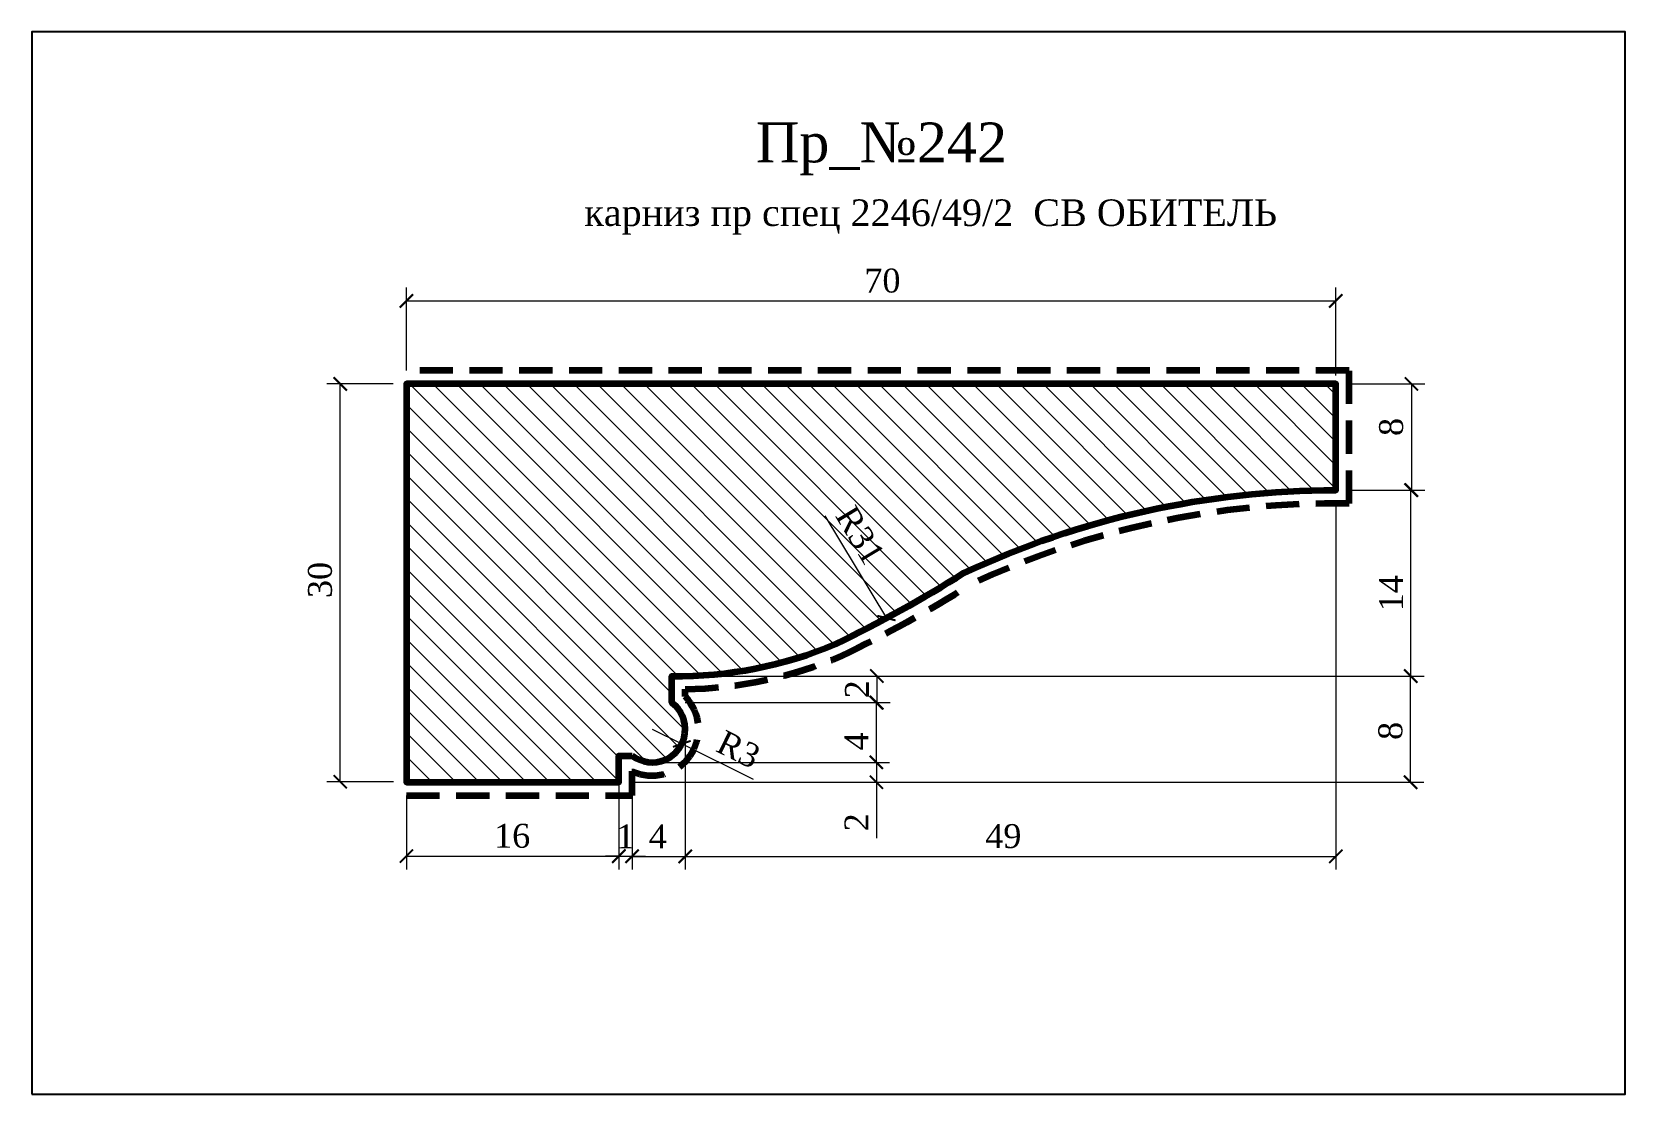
# Model space of a CAD drawing. Header units: millimetres. Extents: x 309248 to 309368, y -103071 to -102991.
import ezdxf

# ---------------------------------------------------------------- set-up
doc = ezdxf.new("R2010")
doc.units = ezdxf.units.MM
doc.header["$MEASUREMENT"] = 0
doc.linetypes.add('HIDDEN', pattern=[0.375, 0.25, -0.125])
doc.layers.add('Outside panel', color=7, linetype='Continuous', lineweight=18, true_color=0x7f5e57)
doc.layers.add('линия 15', color=7, linetype='Continuous', lineweight=15)
doc.layers.add('линия 50', color=1, linetype='Continuous', lineweight=140)
doc.layers.add('размеры в модели', color=7, linetype='Continuous')
doc.styles.add('ELECT', font='times.ttf')
doc.styles.get("Standard").update_dxf_attribs({"font": 'times.ttf'})
doc.dimstyles.new('M_1', dxfattribs={"dimtxt": 1.8, "dimasz": 1, "dimexe": 1, "dimexo": 1, "dimgap": 0.6, "dimtad": 1, "dimdec": 0, "dimdsep": 46, "dimtxsty": 'Standard', "dimblk": 'ARCHTICK', "dimcen": -5, "dimclrd": 7, "dimclre": 7, "dimclrt": 7, "dimadec": 0, "dimazin": 0, "dimtfac": 1, "dimtdec": 0, "dimtmove": 0, "dimatfit": 3, "dimfxl": 1, "dimtolj": 1, "dimtzin": 0, "dimlwd": 5, "dimlwe": 5, "dimarcsym": 0})

# ---------------------------------------------------------------- blocks, each defined once
blk = doc.blocks.new('_ArchTick')
at = {"color": 0, "linetype": 'ByBlock', "const_width": 0.15}
blk.add_lwpolyline([(-0.5, -0.5), (0.5, 0.5)], dxfattribs=at)
blk = doc.blocks.new('*D14')
at = {"layer": 'Defpoints', "color": 0, "ltscale": 1000, "transparency": 16777216}
for p in [(309346.6095281941, -103025.3572209686), (309297.6095281942, -103043.3572209289), (309346.6095281941, -103052.9378628885)]:
    blk.add_point(p, dxfattribs=at)
at = {"layer": 'линия 15', "color": 7, "lineweight": 5, "ltscale": 1000, "transparency": 16777216}
for p, q in [((309346.6095281941, -103026.3572209686), (309346.6095281941, -103053.9378628885)), ((309297.6095281942, -103044.3572209289), (309297.6095281942, -103053.9378628885)), ((309297.6095281942, -103052.9378628885), (309346.6095281941, -103052.9378628885))]:
    blk.add_line(p, q, dxfattribs=at)
at = {"layer": 'линия 15', "color": 7, "lineweight": 5, "ltscale": 1000, "transparency": 16777216, "rotation": 180}
blk.add_blockref('_ArchTick', (309297.6095281942, -103052.9378628885), dxfattribs=at)
at = {"layer": 'линия 15', "color": 7, "lineweight": 5, "ltscale": 1000, "transparency": 16777216}
blk.add_blockref('_ArchTick', (309346.6095281941, -103052.9378628885), dxfattribs=at)
at = {"layer": 'линия 15', "color": 7, "ltscale": 1000, "transparency": 16777216, "insert": (309321.5705749227, -103051.4196941791), "char_height": 1.8, "attachment_point": 5}
blk.add_mtext('\\A1;49', dxfattribs=at)
blk = doc.blocks.new('*D13')
at = {"layer": 'Defpoints', "color": 0, "ltscale": 1000, "transparency": 16777216}
for p in [(309296.6095281943, -103039.3572209289), (309352.2455927589, -103039.3572209289), (309292.6095281943, -103047.3572209289)]:
    blk.add_point(p, dxfattribs=at)
at = {"layer": 'размеры в модели', "color": 7, "lineweight": 5, "ltscale": 1000, "transparency": 16777216}
for p, q in [((309297.6095281943, -103039.3572209289), (309353.2455927589, -103039.3572209289)), ((309352.2455927589, -103047.3572209289), (309352.2455927589, -103039.3572209289)), ((309293.6095281943, -103047.3572209289), (309353.2455927589, -103047.3572209289))]:
    blk.add_line(p, q, dxfattribs=at)
for p, rotation in [((309352.2455927589, -103039.3572209289), 90), ((309352.2455927589, -103047.3572209289), 270)]:
    blk.add_blockref('_ArchTick', p, dxfattribs=dict(at, rotation=rotation))
at = {"layer": 'размеры в модели', "color": 7, "ltscale": 1000, "transparency": 16777216, "insert": (309350.7300195794, -103043.4894973005), "char_height": 1.8, "attachment_point": 5, "rotation": 90}
blk.add_mtext('\\A1;8', dxfattribs=at)
blk = doc.blocks.new('*D12')
at = {"layer": 'Defpoints', "color": 0, "ltscale": 1000, "transparency": 16777216}
for p in [(309346.6095281942, -103017.3572209289), (309346.6095281942, -103025.3572209687), (309352.3033439864, -103025.3572209687)]:
    blk.add_point(p, dxfattribs=at)
at = {"layer": 'размеры в модели', "color": 7, "lineweight": 5, "ltscale": 1000, "transparency": 16777216}
for p, q in [((309347.6095281942, -103017.3572209289), (309353.3033439864, -103017.3572209289)), ((309352.3033439864, -103017.3572209289), (309352.3033439864, -103025.3572209687)), ((309347.6095281942, -103025.3572209687), (309353.3033439864, -103025.3572209687))]:
    blk.add_line(p, q, dxfattribs=at)
for p, rotation in [((309352.3033439864, -103017.3572209289), 90), ((309352.3033439864, -103025.3572209687), 270)]:
    blk.add_blockref('_ArchTick', p, dxfattribs=dict(at, rotation=rotation))
at = {"layer": 'размеры в модели', "color": 7, "ltscale": 1000, "transparency": 16777216, "insert": (309350.7877708068, -103020.6005972533), "char_height": 1.8, "attachment_point": 5, "rotation": 90}
blk.add_mtext('\\A1;8', dxfattribs=at)
blk = doc.blocks.new('*D11')
at = {"layer": 'Defpoints', "color": 0, "ltscale": 1000, "transparency": 16777216}
for p in [(309346.6095281942, -103025.3572209687), (309352.2655069754, -103025.3572209687), (309296.6095281943, -103039.3572209289)]:
    blk.add_point(p, dxfattribs=at)
at = {"layer": 'размеры в модели', "color": 7, "lineweight": 5, "ltscale": 1000, "transparency": 16777216}
for p, q in [((309347.6095281942, -103025.3572209687), (309353.2655069754, -103025.3572209687)), ((309352.2655069754, -103039.3572209289), (309352.2655069754, -103025.3572209687)), ((309297.6095281943, -103039.3572209289), (309353.2655069754, -103039.3572209289))]:
    blk.add_line(p, q, dxfattribs=at)
for p, rotation in [((309352.2655069754, -103025.3572209687), 90), ((309352.2655069754, -103039.3572209289), 270)]:
    blk.add_blockref('_ArchTick', p, dxfattribs=dict(at, rotation=rotation))
at = {"layer": 'размеры в модели', "color": 7, "ltscale": 1000, "transparency": 16777216, "insert": (309350.7655069753, -103033.124424375), "char_height": 1.8, "attachment_point": 5, "rotation": 90}
blk.add_mtext('\\A1;14', dxfattribs=at)
blk = doc.blocks.new('*D10')
at = {"layer": 'Defpoints', "color": 0, "ltscale": 1000, "transparency": 16777216}
for p in [(309296.6095281943, -103041.3572209289), (309295.1890456785, -103045.8559560029), (309312.0009529819, -103045.8559560029)]:
    blk.add_point(p, dxfattribs=at)
at = {"layer": 'размеры в модели', "color": 7, "lineweight": 5, "ltscale": 1000, "transparency": 16777216}
for p, q in [((309297.6095281943, -103041.3572209289), (309313.0009529819, -103041.3572209289)), ((309312.0009529819, -103041.3572209289), (309312.0009529819, -103045.8559560029)), ((309296.1890456785, -103045.8559560029), (309313.0009529819, -103045.8559560029))]:
    blk.add_line(p, q, dxfattribs=at)
for p, rotation in [((309312.0009529819, -103041.3572209289), 90), ((309312.0009529819, -103045.8559560029), 270)]:
    blk.add_blockref('_ArchTick', p, dxfattribs=dict(at, rotation=rotation))
at = {"layer": 'размеры в модели', "color": 7, "ltscale": 1000, "transparency": 16777216, "insert": (309310.5009529818, -103044.278423834), "char_height": 1.8, "attachment_point": 5, "rotation": 90}
blk.add_mtext('\\A1;4', dxfattribs=at)
blk = doc.blocks.new('*D9')
at = {"layer": 'Defpoints', "color": 0, "ltscale": 1000, "transparency": 16777216}
for p in [(309295.059720348, -103045.8567247154), (309292.6095281943, -103047.3572209289), (309312.005931536, -103047.3572209289)]:
    blk.add_point(p, dxfattribs=at)
at = {"layer": 'размеры в модели', "color": 7, "lineweight": 5, "ltscale": 1000, "transparency": 16777216}
for p, q in [((309296.059720348, -103045.8567247154), (309313.005931536, -103045.8567247154)), ((309312.005931536, -103045.8567247154), (309312.005931536, -103047.3572209289)), ((309293.6095281943, -103047.3572209289), (309313.005931536, -103047.3572209289)), ((309312.005931536, -103047.3572209289), (309312.005931536, -103051.5557789679))]:
    blk.add_line(p, q, dxfattribs=at)
for p, rotation in [((309312.005931536, -103045.8567247154), 90), ((309312.005931536, -103047.3572209289), 270)]:
    blk.add_blockref('_ArchTick', p, dxfattribs=dict(at, rotation=rotation))
at = {"layer": 'размеры в модели', "color": 7, "ltscale": 1000, "transparency": 16777216, "insert": (309310.5059315359, -103050.3750291482), "char_height": 1.8, "attachment_point": 5, "rotation": 90}
blk.add_mtext('\\A1;2', dxfattribs=at)
blk = doc.blocks.new('*D8')
at = {"layer": 'Defpoints', "color": 0, "ltscale": 1000, "transparency": 16777216}
for p in [(309296.6095281943, -103039.3572209289), (309296.6095281943, -103041.3572209289), (309312.0417771253, -103041.3572209289)]:
    blk.add_point(p, dxfattribs=at)
at = {"layer": 'размеры в модели', "color": 7, "lineweight": 5, "ltscale": 1000, "transparency": 16777216}
for p, q in [((309297.6095281943, -103039.3572209289), (309313.0417771253, -103039.3572209289)), ((309312.0417771253, -103039.3572209289), (309312.0417771253, -103041.3572209289)), ((309297.6095281943, -103041.3572209289), (309313.0417771253, -103041.3572209289))]:
    blk.add_line(p, q, dxfattribs=at)
for p, rotation in [((309312.0417771253, -103039.3572209289), 90), ((309312.0417771253, -103041.3572209289), 270)]:
    blk.add_blockref('_ArchTick', p, dxfattribs=dict(at, rotation=rotation))
at = {"layer": 'размеры в модели', "color": 7, "ltscale": 1000, "transparency": 16777216, "insert": (309310.5417771253, -103040.357220929), "char_height": 1.8, "attachment_point": 5, "rotation": 90}
blk.add_mtext('\\A1;2', dxfattribs=at)
blk = doc.blocks.new('*D7')
at = {"layer": 'Defpoints', "color": 0, "ltscale": 1000, "transparency": 16777216}
for p in [(309297.6095281942, -103043.3572209289), (309293.6095281942, -103045.3572209289), (309297.6095281942, -103052.9378628885)]:
    blk.add_point(p, dxfattribs=at)
at = {"layer": 'размеры в модели', "color": 7, "lineweight": 5, "ltscale": 1000, "transparency": 16777216}
for p, q in [((309297.6095281942, -103044.3572209289), (309297.6095281942, -103053.9378628885)), ((309293.6095281942, -103046.3572209289), (309293.6095281942, -103053.9378628885)), ((309293.6095281942, -103052.9378628885), (309297.6095281942, -103052.9378628885))]:
    blk.add_line(p, q, dxfattribs=at)
at = {"layer": 'размеры в модели', "color": 7, "lineweight": 5, "ltscale": 1000, "transparency": 16777216, "rotation": 180}
blk.add_blockref('_ArchTick', (309293.6095281942, -103052.9378628885), dxfattribs=at)
at = {"layer": 'размеры в модели', "color": 7, "lineweight": 5, "ltscale": 1000, "transparency": 16777216}
blk.add_blockref('_ArchTick', (309297.6095281942, -103052.9378628885), dxfattribs=at)
at = {"layer": 'размеры в модели', "color": 7, "ltscale": 1000, "transparency": 16777216, "insert": (309295.5448403193, -103051.4378628885), "char_height": 1.8, "attachment_point": 5}
blk.add_mtext('\\A1;4', dxfattribs=at)
blk = doc.blocks.new('*D6')
at = {"layer": 'Defpoints', "color": 0, "ltscale": 1000, "transparency": 16777216}
for p in [(309292.6095281942, -103045.3572209289), (309293.6095281942, -103045.3572209289), (309293.6095281942, -103052.9278323135)]:
    blk.add_point(p, dxfattribs=at)
at = {"layer": 'размеры в модели', "color": 7, "lineweight": 5, "ltscale": 1000, "transparency": 16777216}
for p, q in [((309292.6095281942, -103046.3572209289), (309292.6095281942, -103053.9278323135)), ((309293.6095281942, -103046.3572209289), (309293.6095281942, -103053.9278323135)), ((309292.6095281942, -103052.9278323135), (309291.6095281942, -103052.9278323135)), ((309292.6095281942, -103052.9278323135), (309293.6095281942, -103052.9278323135)), ((309293.6095281942, -103052.9278323135), (309294.6095281942, -103052.9278323135))]:
    blk.add_line(p, q, dxfattribs=at)
blk.add_blockref('_ArchTick', (309292.6095281942, -103052.9278323135), dxfattribs=at)
at = {"layer": 'размеры в модели', "color": 7, "lineweight": 5, "ltscale": 1000, "transparency": 16777216, "rotation": 180}
blk.add_blockref('_ArchTick', (309293.6095281942, -103052.9278323135), dxfattribs=at)
at = {"layer": 'размеры в модели', "color": 7, "ltscale": 1000, "transparency": 16777216, "insert": (309293.1095281942, -103051.4278323135), "char_height": 1.8, "attachment_point": 5}
blk.add_mtext('\\A1;1', dxfattribs=at)
blk = doc.blocks.new('*D5')
at = {"layer": 'Defpoints', "color": 0, "ltscale": 1000, "transparency": 16777216}
for p in [(309276.6095281941, -103047.3572209289), (309292.6095281942, -103047.3572209289), (309292.6095281942, -103052.9151850667)]:
    blk.add_point(p, dxfattribs=at)
at = {"layer": 'размеры в модели', "color": 7, "lineweight": 5, "ltscale": 1000, "transparency": 16777216}
for p, q in [((309276.6095281941, -103048.3572209289), (309276.6095281941, -103053.9151850667)), ((309292.6095281942, -103048.3572209289), (309292.6095281942, -103053.9151850667)), ((309276.6095281941, -103052.9151850667), (309292.6095281942, -103052.9151850667))]:
    blk.add_line(p, q, dxfattribs=at)
at = {"layer": 'размеры в модели', "color": 7, "lineweight": 5, "ltscale": 1000, "transparency": 16777216, "rotation": 180}
blk.add_blockref('_ArchTick', (309276.6095281941, -103052.9151850667), dxfattribs=at)
at = {"layer": 'размеры в модели', "color": 7, "lineweight": 5, "ltscale": 1000, "transparency": 16777216}
blk.add_blockref('_ArchTick', (309292.6095281942, -103052.9151850667), dxfattribs=at)
at = {"layer": 'размеры в модели', "color": 7, "ltscale": 1000, "transparency": 16777216, "insert": (309284.5750942551, -103051.3996118871), "char_height": 1.8, "attachment_point": 5}
blk.add_mtext('\\A1;16', dxfattribs=at)
blk = doc.blocks.new('*D4')
at = {"layer": 'Defpoints', "color": 0, "ltscale": 1000, "transparency": 16777216}
for p in [(309346.6095281941, -103011.1057117498), (309276.6095281941, -103017.3572209289), (309346.6095281941, -103017.7296722283)]:
    blk.add_point(p, dxfattribs=at)
at = {"layer": 'размеры в модели', "color": 7, "lineweight": 5, "ltscale": 1000, "transparency": 16777216}
for p, q in [((309276.6095281941, -103016.3572209289), (309276.6095281941, -103010.1057117498)), ((309346.6095281941, -103016.7296722283), (309346.6095281941, -103010.1057117498)), ((309276.6095281941, -103011.1057117498), (309346.6095281941, -103011.1057117498))]:
    blk.add_line(p, q, dxfattribs=at)
at = {"layer": 'размеры в модели', "color": 7, "lineweight": 5, "ltscale": 1000, "transparency": 16777216, "rotation": 180}
blk.add_blockref('_ArchTick', (309276.6095281941, -103011.1057117498), dxfattribs=at)
at = {"layer": 'размеры в модели', "color": 7, "lineweight": 5, "ltscale": 1000, "transparency": 16777216}
blk.add_blockref('_ArchTick', (309346.6095281941, -103011.1057117498), dxfattribs=at)
at = {"layer": 'размеры в модели', "color": 7, "ltscale": 1000, "transparency": 16777216, "insert": (309312.4619670899, -103009.5875430404), "char_height": 1.8, "attachment_point": 5}
blk.add_mtext('\\A1;70', dxfattribs=at)
blk = doc.blocks.new('*D3')
at = {"layer": 'Defpoints', "color": 0, "ltscale": 1000, "transparency": 16777216}
for p in [(309271.6258750879, -103017.3572209289), (309276.6095281942, -103017.3572209289), (309276.6382833378, -103047.3155075153)]:
    blk.add_point(p, dxfattribs=at)
at = {"layer": 'размеры в модели', "color": 7, "lineweight": 5, "ltscale": 1000, "transparency": 16777216}
for p, q in [((309275.6095281942, -103017.3572209289), (309270.6258750879, -103017.3572209289)), ((309271.6258750879, -103047.3155075153), (309271.6258750879, -103017.3572209289)), ((309275.6382833378, -103047.3155075153), (309270.6258750879, -103047.3155075153))]:
    blk.add_line(p, q, dxfattribs=at)
for p, rotation in [((309271.6258750879, -103017.3572209289), 90), ((309271.6258750879, -103047.3155075153), 270)]:
    blk.add_blockref('_ArchTick', p, dxfattribs=dict(at, rotation=rotation))
at = {"layer": 'размеры в модели', "color": 7, "ltscale": 1000, "transparency": 16777216, "insert": (309270.1103019083, -103032.1226752056), "char_height": 1.8, "attachment_point": 5, "rotation": 90}
blk.add_mtext('\\A1;30', dxfattribs=at)
blk = doc.blocks.new('*D2')
at = {"layer": 'Defpoints', "color": 0, "ltscale": 1000, "transparency": 16777216}
for p in [(309297.01815737, -103008.8088577096), (309312.7638555294, -103034.9898138165)]:
    blk.add_point(p, dxfattribs=at)
at = {"layer": 'размеры в модели', "color": 7, "lineweight": 5, "ltscale": 1000, "transparency": 16777216}
blk.add_line((309308.1271755073, -103027.2802340371), (309312.7638555294, -103034.9898138165), dxfattribs=at)
blk.add_arc((309297.01815737, -103008.8088577096), 30.55109610469663, 294.8809226983896, 302.8988665861805, dxfattribs=at)
at = {"layer": 'размеры в модели', "color": 7, "lineweight": 5, "ltscale": 1000, "transparency": 16777216, "rotation": 301.0234582761941}
blk.add_blockref('_ArchTick', (309312.7638555294, -103034.9898138165), dxfattribs=at)
at = {"layer": 'размеры в модели', "color": 7, "ltscale": 1000, "transparency": 16777216, "insert": (309310.7816106679, -103028.7532222992), "char_height": 1.8, "attachment_point": 5, "rotation": 301.02345827619405}
blk.add_mtext('\\A1;R31', dxfattribs=at)
blk = doc.blocks.new('*D1')
at = {"layer": 'Defpoints', "color": 0, "ltscale": 1000, "transparency": 16777216}
for p in [(309295.1095281944, -103043.3572209291), (309297.3508391654, -103044.4647068797)]:
    blk.add_point(p, dxfattribs=at)
at = {"layer": 'размеры в модели', "color": 7, "lineweight": 5, "ltscale": 1000, "transparency": 16777216}
for p in [(309295.1095281944, -103043.3572209291), (309302.7619165017, -103047.1384510433)]:
    blk.add_line(p, (309297.3508391654, -103044.4647068797), dxfattribs=at)
at = {"layer": 'размеры в модели', "color": 7, "lineweight": 5, "ltscale": 1000, "transparency": 16777216, "rotation": 153.7049089737137}
blk.add_blockref('_ArchTick', (309297.3508391654, -103044.4647068797), dxfattribs=at)
at = {"layer": 'размеры в модели', "color": 7, "ltscale": 1000, "transparency": 16777216, "insert": (309301.6242926234, -103044.8858250239), "char_height": 1.8, "attachment_point": 5, "rotation": 333.7049089737137}
blk.add_mtext('\\A1;R3', dxfattribs=at)

msp = doc.modelspace()

# ---------------------------------------------------------------- hatches: boundary and pattern name
at = {"layer": 'Outside panel', "ltscale": 1000}
h = msp.add_hatch(dxfattribs=at)
h.set_pattern_fill('ANSI31', color=256, scale=10, angle=90)
h.set_pattern_definition([(135, (-2176.058380352973, -3898.022929240498), (-0.8838834764831844, -0.8838834764831844), [])])
edge = h.paths.add_edge_path()
edge.add_arc((309295.1095281942, -103043.3572209289), 2.5, 233.130102354156, 413.130102354156)
edge.add_line((309296.6095281942, -103041.3572209289), (309296.6095281942, -103039.3572209289))
edge.add_arc((309297.01815737, -103008.8088577096), 30.55109610438492, 269.233630596431, 293.0055143884313)
edge.add_arc((309265.1610783213, -102946.463397743), 100.5107616139391, 295.8327012954109, 302.113038053585)
edge.add_arc((309346.6096588257, -103091.3888540029), 66.03163303446077, 90.00011334930957, 115.10704287368489, ccw=False)
edge.add_line((309346.6095281941, -103025.3572209686), (309346.6095281941, -103017.3572209289))
edge.add_line((309346.6095281941, -103017.3572209289), (309276.6095281941, -103017.3572209289))
edge.add_line((309276.6095281941, -103017.3572209289), (309276.6095281941, -103047.3572209289))
edge.add_line((309276.6095281941, -103047.3572209289), (309292.6095281942, -103047.3572209289))
edge.add_line((309292.6095281942, -103047.3572209289), (309292.6095281942, -103045.3572209289))
edge.add_line((309292.6095281942, -103045.3572209289), (309293.6095281942, -103045.3572209289))

# ---------------------------------------------------------------- linework, layer by layer
at = {"color": 6, "ltscale": 1000}
msp.add_lwpolyline([(309248.4004198613, -103070.8435731911), (309368.4004198613, -103070.8435731911), (309368.4004198613, -102990.8435731911), (309248.4004198613, -102990.8435731911)], close=True, dxfattribs=at)
at = {"layer": 'линия 50', "color": 1, "linetype": 'HIDDEN', "ltscale": 10, "true_color": 0xff0909}
msp.add_lwpolyline([(309276.6095281941, -103048.3572209289), (309293.6095281942, -103048.3572209289), (309293.6095281942, -103046.5194985891, 0.8375560238184266), (309297.6095281942, -103040.9077311861), (309297.6095281942, -103040.3544112146, 0.09618601428897494), (309309.371784877, -103037.8409012617, 0.02731865712398063), (309319.0711339291, -103032.4758423532, -0.1136457252894204), (309347.6095281941, -103026.3649079801), (309347.6095281941, -103016.3572209289), (309276.6095281941, -103016.3572209289)], format="xyb", dxfattribs=at)
at = {"layer": 'линия 50', "color": 7}
msp.add_lwpolyline([(309293.6095281942, -103045.3572209289, 1), (309296.6095281942, -103041.3572209289), (309296.6095281942, -103039.3572209289, 0.1040980000000156), (309308.9581281942, -103036.9301409289, 0.02740999999998289), (309318.5917281942, -103031.5961109289, -0.109989999999997), (309346.6095281941, -103025.3572209686), (309346.6095281941, -103017.3572209289), (309276.6095281941, -103017.3572209289), (309276.6095281941, -103047.3572209289), (309292.6095281942, -103047.3572209289), (309292.6095281942, -103045.3572209289)], format="xyb", close=True, dxfattribs=at)

# ---------------------------------------------------------------- texts
at = {"color": 5, "ltscale": 1000, "style": 'ELECT'}
msp.add_text('Пр_№242', height=3, dxfattribs=at).set_placement((309302.9293698593, -103000.6678272954))
at = {"color": 7, "ltscale": 1000, "style": 'ELECT'}
msp.add_text('карниз пр спец 2246/49/2  СВ ОБИТЕЛЬ ', height=2, dxfattribs=at).set_placement((309290.012314528, -103005.4605084782))

# ---------------------------------------------------------------- dimensions: what is measured, and where the dimension line sits
at = {"layer": 'линия 15', "color": 7, "ltscale": 1000}
dim = msp.add_linear_dim(base=(309346.6095281941, -103052.9378628885), p1=(309297.6095281942, -103043.3572209289), p2=(309346.6095281941, -103025.3572209686), dimstyle='M_1', dxfattribs=at)
dim.commit()
dim.dimension.update_dxf_attribs({"geometry": '*D14', "text_midpoint": (309321.5705749227, -103052.9378628885), "dimtype": 128})
at = {"layer": 'размеры в модели', "color": 5, "ltscale": 1000}
for base, p1, p2, picture, middle in [((309346.6095281941, -103011.1057117498), (309276.6095281941, -103017.3572209289), (309346.6095281941, -103017.7296722283), '*D4', (309312.4619670899, -103011.1057117498)), ((309297.6095281942, -103052.9378628885), (309293.6095281942, -103045.3572209289), (309297.6095281942, -103043.3572209289), '*D7', (309295.5448403193, -103052.9378628885)), ((309293.6095281942, -103052.9278323135), (309292.6095281942, -103045.3572209289), (309293.6095281942, -103045.3572209289), '*D6', (309293.1095281942, -103052.9278323135)), ((309292.6095281942, -103052.9151850667), (309276.6095281941, -103047.3572209289), (309292.6095281942, -103047.3572209289), '*D5', (309284.5750942551, -103052.9151850667))]:
    dim = msp.add_linear_dim(base=base, p1=p1, p2=p2, dimstyle='M_1', dxfattribs=at)
    dim.commit()
    dim.dimension.update_dxf_attribs({"geometry": picture, "text_midpoint": middle, "dimtype": 128})
dim = msp.add_radius_dim(center=(309297.01815737, -103008.8088577096), mpoint=(309312.7638555294, -103034.9898138165), dimstyle='M_1', dxfattribs=at)
dim.commit()
dim.dimension.update_dxf_attribs({"geometry": '*D2', "text_midpoint": (309309.4828305929, -103029.5343320094), "dimtype": 132})
for base, p1, p2, picture, middle in [((309271.6258750879, -103017.3572209289), (309276.6382833376, -103047.3155075153), (309276.6095281941, -103017.3572209289), '*D3', (309271.6258750879, -103032.1226752056)), ((309352.3033439864, -103025.3572209687), (309346.6095281941, -103017.3572209289), (309346.6095281941, -103025.3572209686), '*D12', (309352.3033439863, -103020.6005972533)), ((309352.2655069754, -103025.3572209687), (309296.6095281942, -103039.3572209289), (309346.6095281941, -103025.3572209686), '*D11', (309352.2655069753, -103033.124424375)), ((309352.2455927589, -103039.3572209289), (309292.6095281942, -103047.3572209289), (309296.6095281942, -103039.3572209289), '*D13', (309352.2455927589, -103043.4894973005)), ((309312.0417771253, -103041.3572209289), (309296.6095281942, -103039.3572209289), (309296.6095281942, -103041.3572209289), '*D8', (309312.0417771253, -103040.357220929)), ((309312.0009529819, -103045.8559560029), (309296.6095281942, -103041.3572209289), (309295.1890456784, -103045.8559560028), '*D10', (309312.0009529818, -103044.278423834)), ((309312.005931536, -103047.3572209289), (309295.0597203479, -103045.8567247153), (309292.6095281942, -103047.3572209289), '*D9', (309312.0059315359, -103050.3750291482))]:
    dim = msp.add_linear_dim(base=base, p1=p1, p2=p2, angle=90, dimstyle='M_1', dxfattribs=at)
    dim.commit()
    dim.dimension.update_dxf_attribs({"geometry": picture, "text_midpoint": middle, "dimtype": 128})
dim = msp.add_radius_dim(center=(309295.1095281944, -103043.3572209291), mpoint=(309297.3508391654, -103044.4647068797), dimstyle='M_1', dxfattribs=at)
dim.commit()
dim.dimension.update_dxf_attribs({"geometry": '*D1', "text_midpoint": (309301.6242926234, -103044.8858250239)})

doc.saveas('drawing.dxf')
